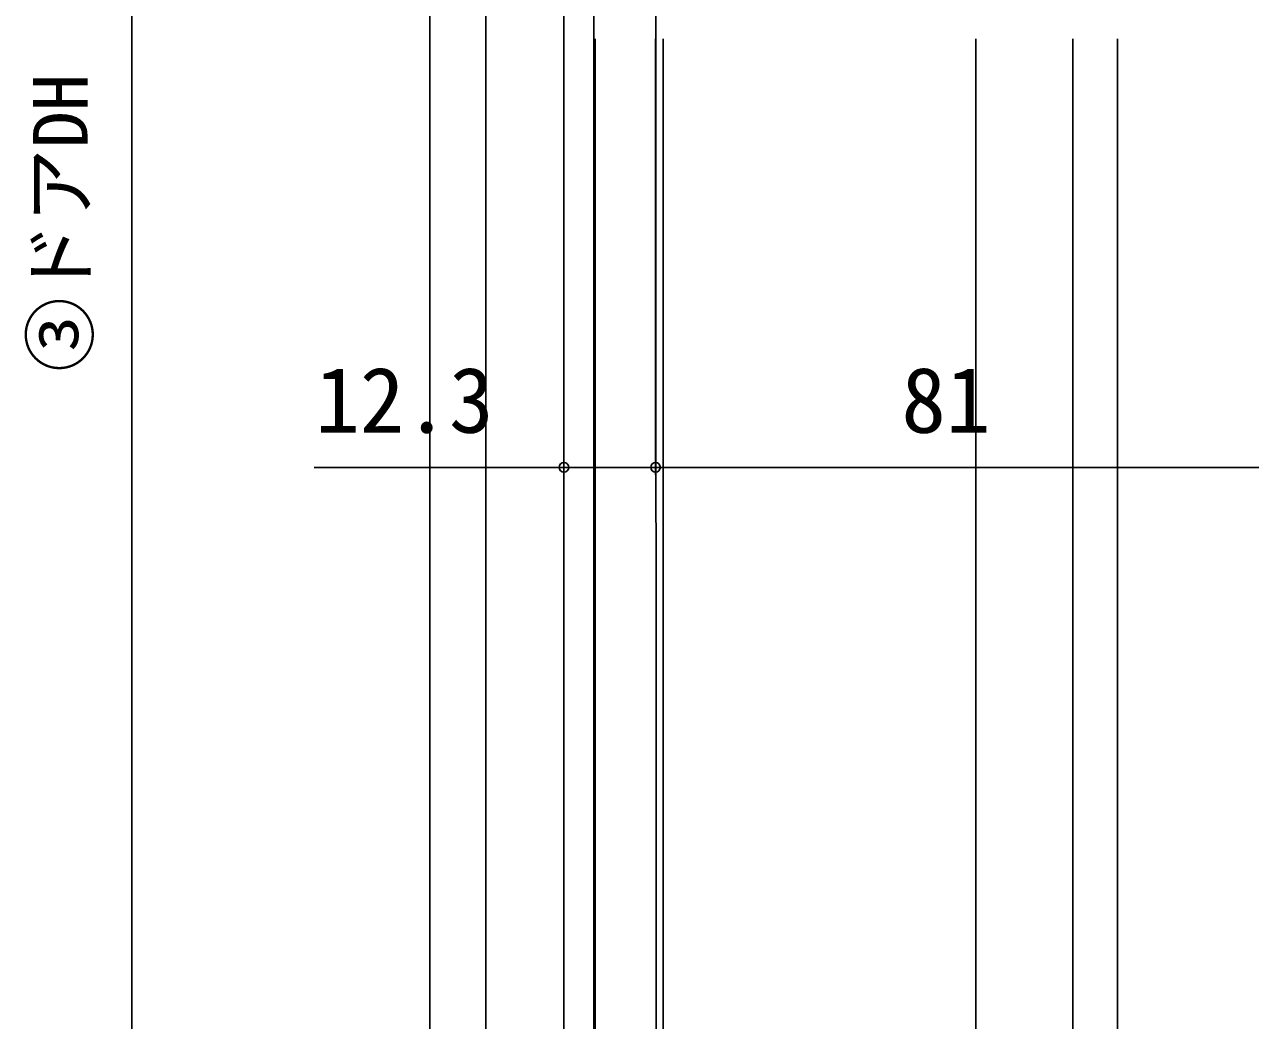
# Model space of a CAD drawing. Units: millimetres, scale not verified. Extents: x -525 to 525, y -783 to 779.
# Drawn here: x -228.2 to -63.4, y -98.3 to 35.3 of the extents above; entities that cross this region are included whole.
import ezdxf
from ezdxf.enums import TextEntityAlignment as Align

# ---------------------------------------------------------------- set-up
doc = ezdxf.new("R2010")
doc.units = ezdxf.units.MM
doc.header["$LTSCALE"] = 4
for name, color, linetype in [('0-5_YKK_12', 2, 'Continuous'), ('0-6_YKK_13', 4, 'Continuous'), ('0-7_YKK_D', 6, 'Continuous')]:
    doc.layers.add(name, color=color, linetype=linetype)
doc.styles.add('ＭＳ ゴシック', font='')
doc.styles.get('ＭＳ ゴシック').set_extended_font_data('MS Gothic')

msp = doc.modelspace()

# ---------------------------------------------------------------- linework, layer by layer
at = {"layer": '0-5_YKK_12'}
for p, q in [((-173.8, 58.148), (-173.8, -212.8)), ((-166.305, 58.148), (-166.305, -212.8)), ((-155.8, 58.148), (-155.8, -212.8)), ((-151.8, 58.148), (-151.8, -212.8)), ((-143.466, 58.148), (-143.412, -208.8))]:
    msp.add_line(p, q, dxfattribs=at)
for points in [[(-151.6, 33.428), (-151.6, -117.516), (-151.6, -180.8)], [(-87.5, 33.428), (-87.5, -117.516), (-87.5, -172.543)], [(-81.5, 33.428), (-81.5, -117.516), (-81.5, -171.7)], [(-151.6, -11.308), (-151.6, -117.516), (-151.6, -181.3)]]:
    msp.add_lwpolyline(points, dxfattribs=at)
at = {"layer": '0-6_YKK_13'}
msp.add_lwpolyline([(-142.5, 33.428), (-142.5, -117.516), (-142.5, -181.3), (-100.5, -181.3), (-100.5, -117.516), (-100.5, 33.428)], dxfattribs=at)
at = {"layer": '0-7_YKK_D'}
for p, q in [((-213.8, -170.8), (-213.8, 204.2)), ((-155.8, 34.255), (-155.8, -25.102)), ((-143.5, 33.428), (-143.5, -25.102)), ((-143.5, 32.428), (-143.5, -25.102)), ((-143.5, -24.102), (-62.5, -24.102))]:
    msp.add_line(p, q, dxfattribs=at)
msp.add_lwpolyline([(-143.5, -24.102), (-155.8, -24.102), (-189.35, -24.102)], dxfattribs=at)
for centre in [(-155.8, -24.102), (-143.5, -24.102), (-143.5, -24.102)]:
    msp.add_circle(centre, 0.637, dxfattribs=at)

# ---------------------------------------------------------------- texts
at = {"layer": '0-7_YKK_D', "style": 'ＭＳ ゴシック'}
msp.add_text('③ドアDH', height=7.331, rotation=90, dxfattribs=at).set_placement((-217.561, -11.283), align=Align.BOTTOM_LEFT)
for s, p in [('12.3', (-189.191, -22.102)), ('81', (-110.5, -22.102))]:
    msp.add_text(s, height=8.798, dxfattribs=at).set_placement(p, align=Align.BOTTOM_LEFT)

doc.saveas('drawing.dxf')
